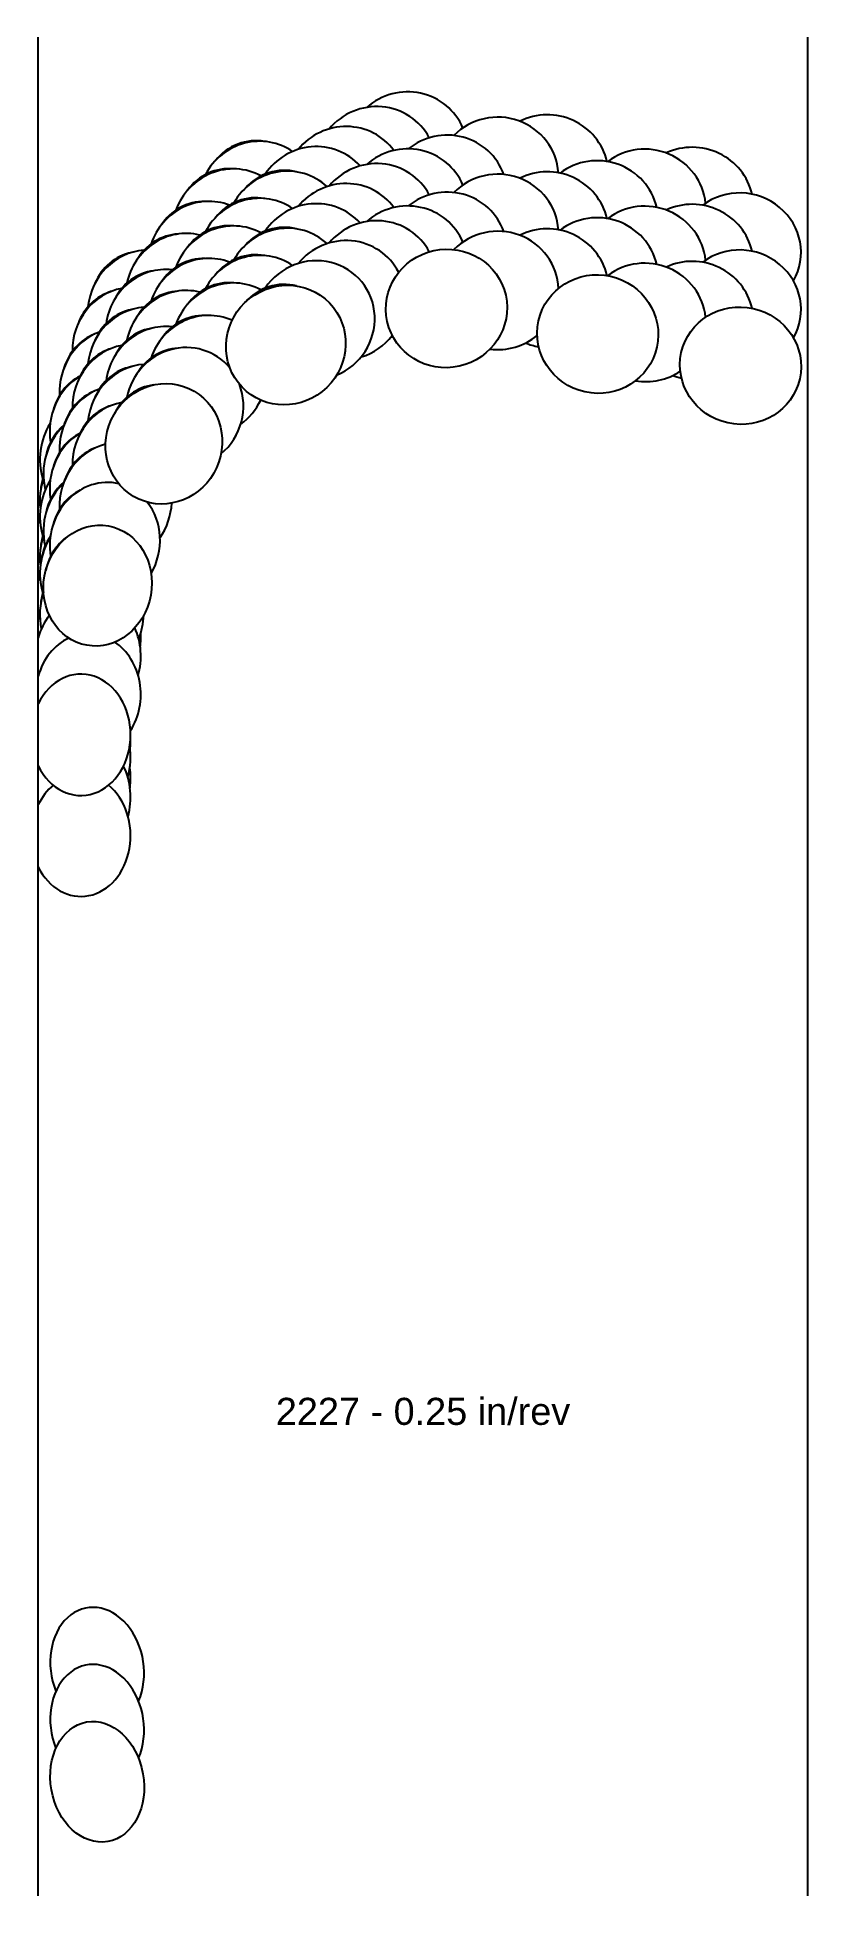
# Model space of a CAD drawing. Header units: inches. Extents: x -3.38 to 0, y -6.99 to 1.15.
import ezdxf
from ezdxf.enums import TextEntityAlignment as Align

# ---------------------------------------------------------------- set-up
doc = ezdxf.new("R2010")
doc.units = ezdxf.units.IN
doc.header["$MEASUREMENT"] = 0
for name, color, linetype, true_color in [('Blade_1', 30, 'Continuous', 0xff7f00), ('Blade_2', 7, 'Continuous', 0xcccc00), ('Blade_3', 7, 'Continuous', 0x00cc00), ('Blade_4', 7, 'Continuous', 0x00cccc), ('Blade_5', 7, 'Continuous', 0x0066cc)]:
    doc.layers.add(name, color=color, linetype=linetype, true_color=true_color)
doc.layers.add('Gage_Line', color=7, linetype='Continuous')
doc.styles.get("Standard").update_dxf_attribs({"font": 'arial.ttf'})

msp = doc.modelspace()

# ---------------------------------------------------------------- linework, layer by layer
at = {"layer": 'Blade_1'}
for centre, major_axis, ratio, start_param, end_param in [((-1.5847, 0.4638), (0.2597, 0.0576), 0.975171, 6.401954, 8.327751), ((-2.2893, 0.3032), (0.1914, 0.1847), 0.972046, 6.338488, 8.150837), ((-2.3072, 0.3571), (0.1728, 0.1345), 0.949565, 0.625422, 1.770907), ((-0.9215, 0.3516), (0.2597, -0.0576), 0.976296, 6.720365, 8.737474), ((-0.2953, 0.2127), (0.2597, -0.0576), 0.965926, 5.986933, 8.738022), ((-1.5847, 0.2138), (0.2597, 0.0576), 0.975171, 6.401954, 8.327751), ((-2.3072, 0.1071), (0.1728, 0.1345), 0.949565, 0.625422, 1.770907), ((-0.9215, 0.1016), (0.2597, -0.0576), 0.976296, 6.720365, 8.737474), ((-2.2893, 0.0532), (0.1914, 0.1847), 0.972046, 6.338488, 8.150837), ((-0.2953, -0.0373), (0.2597, -0.0576), 0.965926, 5.986933, 8.738022), ((-2.8241, -0.1295), (0.1098, 0.2423), 0.95381, 6.584171, 8.161561), ((-2.8578, -0.085), (0.108, 0.1905), 0.926343, 0.601145, 1.631014), ((-2.3072, -0.1429), (0.1728, 0.1345), 0.949565, 0.625422, 1.770907), ((-2.8241, -0.3795), (0.1098, 0.2423), 0.95381, 6.584171, 8.161561), ((-2.8578, -0.335), (0.108, 0.1905), 0.926343, 0.601145, 1.631014), ((-2.8578, -0.585), (0.108, 0.1905), 0.926343, 0.601145, 1.631014), ((-3.1147, -0.7511), (0.0474, 0.2618), 0.889828, 7.160062, 8.321818), ((-3.1599, -0.7209), (0.0485, 0.2136), 0.848617, 0.839188, 1.596393), ((-3.1147, -1.0011), (0.0474, 0.2618), 0.889828, 7.160062, 8.30657), ((-3.1599, -0.9709), (0.0485, 0.2136), 0.848617, 0.839188, 1.596393), ((-3.1599, -1.2209), (0.0485, 0.2136), 0.848617, 0.681348, 1.596393), ((-3.1879, -1.9051), (0, 0.266), 0.819152, 2.109005, 7.315774), ((-3.1165, -5.9944), (-0.0462, 0.262), 0.766045, 3.991316, 8.12258), ((-3.1165, -6.2444), (-0.0462, 0.262), 0.766045, 3.991316, 8.12258)]:
    msp.add_ellipse(centre, major_axis=major_axis, ratio=ratio, start_param=start_param, end_param=end_param, dxfattribs=at)
for centre, major_axis, ratio in [((-1.5847, -0.0362), (0.2597, 0.0576), 0.975171), ((-2.2893, -0.1968), (0.1914, 0.1847), 0.972046), ((-0.9215, -0.1484), (0.2597, -0.0576), 0.976296), ((-0.2953, -0.2873), (0.2597, -0.0576), 0.965926), ((-2.8241, -0.6295), (0.1098, 0.2423), 0.95381), ((-3.1147, -1.2511), (0.0474, 0.2618), 0.889828), ((-3.1165, -6.4944), (-0.0462, 0.262), 0.766045)]:
    msp.add_ellipse(centre, major_axis=major_axis, ratio=ratio, dxfattribs=at)
at = {"layer": 'Blade_2'}
for centre, major_axis, ratio, start_param, end_param in [((-2.1624, 0.4116), (0.2093, 0.1641), 0.972718, 6.34749, 8.175609), ((-2.1624, 0.1616), (0.2093, 0.1641), 0.972718, 6.34749, 8.175609), ((-2.7334, 0.0284), (0.1189, 0.2379), 0.963387, 6.500589, 8.126984), ((-2.7641, 0.0749), (0.1183, 0.1843), 0.938786, 0.589028, 1.627338), ((-2.1624, -0.0884), (0.2093, 0.1641), 0.972718, 4.43275, 8.175609), ((-2.7334, -0.2216), (0.1189, 0.2379), 0.963387, 6.500589, 8.126984), ((-2.7641, -0.1751), (0.1183, 0.1843), 0.938786, 0.589028, 1.627338), ((-2.7334, -0.4716), (0.1189, 0.2379), 0.963387, 5.882678, 8.126984), ((-2.7641, -0.4251), (0.1183, 0.1843), 0.938786, 0.589028, 1.627338), ((-3.0828, -0.5636), (0.0613, 0.2588), 0.904696, 7.004421, 8.290861), ((-3.1262, -0.5303), (0.0612, 0.2103), 0.866147, 0.670053, 1.604309), ((-2.7334, -0.4716), (0.1189, 0.2379), 0.963387, 4.287322, 5.565176), ((-3.0828, -0.8136), (0.0613, 0.2588), 0.904696, 7.004421, 8.290861), ((-3.1262, -0.7803), (0.0612, 0.2103), 0.866147, 0.670053, 1.604309), ((-3.0828, -1.0636), (0.0613, 0.2588), 0.904696, 6.282334, 8.290861), ((-3.1262, -1.0303), (0.0612, 0.2103), 0.866147, 0.670053, 1.604309), ((-3.0828, -1.0636), (0.0613, 0.2588), 0.904696, 4.390464, 5.663976), ((-3.1555, -1.2285), (0, 0.266), 0.866025, 7.458476, 7.545527), ((-3.2064, -1.2225), (0, 0.219), 0.819152, 1.206405, 1.221972), ((-3.1555, -1.4785), (0, 0.266), 0.866025, 7.458476, 7.545527), ((-3.2064, -1.4725), (0, 0.219), 0.819152, 1.206405, 1.221972), ((-3.1555, -1.4785), (0, 0.266), 0.866025, 4.558103, 4.785669), ((-3.1555, -1.7285), (0, 0.266), 0.866025, 6.662475, 7.545527), ((-3.1555, -1.7285), (0, 0.266), 0.866025, 4.073978, 5.754245), ((-3.2064, -1.7225), (0, 0.219), 0.819152, 1.206405, 1.221972), ((-3.1879, -2.0976), (0, 0.266), 0.819152, 4.558103, 4.896894), ((-3.1879, -2.3476), (0, 0.266), 0.819152, 0.588433, 1.032588), ((-3.1879, -2.3476), (0, 0.266), 0.819152, 2.109005, 5.694753)]:
    msp.add_ellipse(centre, major_axis=major_axis, ratio=ratio, start_param=start_param, end_param=end_param, dxfattribs=at)
at = {"layer": 'Blade_3'}
for centre, major_axis, ratio, start_param, end_param in [((-1.3597, 0.5427), (0.2658, 0.0093), 0.975814, 6.307847, 8.627025), ((-2.0309, 0.5003), (0.2254, 0.1413), 0.973366, 6.350419, 8.188755), ((-0.7127, 0.4025), (0.2597, -0.0576), 0.97437, 6.59446, 8.737227), ((-1.3597, 0.2927), (0.2658, 0.0093), 0.975814, 6.307847, 8.627025), ((-2.0309, 0.2503), (0.2254, 0.1413), 0.973366, 6.350419, 8.188755), ((-2.6338, 0.1693), (0.1336, 0.23), 0.968083, 6.438854, 8.065563), ((-2.6615, 0.2179), (0.1311, 0.1754), 0.94492, 0.583951, 1.650575), ((-0.7127, 0.1525), (0.2597, -0.0576), 0.97437, 6.59446, 8.737227), ((-2.0309, 0.0003), (0.2254, 0.1413), 0.973366, 6.193855, 8.188755), ((-1.3597, 0.0427), (0.2658, 0.0093), 0.975814, 6.279888, 8.627025), ((-2.6338, -0.0807), (0.1336, 0.23), 0.968083, 6.438854, 8.065563), ((-2.6615, -0.0321), (0.1311, 0.1754), 0.94492, 0.583951, 1.650575), ((-0.7127, -0.0975), (0.2597, -0.0576), 0.97437, 6.59446, 8.737227), ((-2.6338, -0.3307), (0.1336, 0.23), 0.968083, 6.391117, 8.065563), ((-2.6615, -0.2821), (0.1311, 0.1754), 0.94492, 0.583951, 1.650575), ((-3.0355, -0.3888), (0.0748, 0.2553), 0.918549, 6.886282, 8.219866), ((-3.0769, -0.3524), (0.0736, 0.2063), 0.882709, 0.64734, 1.619453), ((-2.0309, 0.0003), (0.2254, 0.1413), 0.973366, 4.43996, 5.074994), ((-1.3597, 0.0427), (0.2658, 0.0093), 0.975814, 4.549697, 5.384482), ((-0.7127, -0.0975), (0.2597, -0.0576), 0.97437, 4.763035, 5.540357), ((-3.0355, -0.6388), (0.0748, 0.2553), 0.918549, 6.886282, 8.219866), ((-3.0769, -0.6024), (0.0736, 0.2063), 0.882709, 0.64734, 1.637298), ((-2.6338, -0.3307), (0.1336, 0.23), 0.968083, 4.281019, 4.80696), ((-3.0355, -0.8888), (0.0748, 0.2553), 0.918549, 6.772977, 8.219866), ((-3.0769, -0.8524), (0.0736, 0.2063), 0.882709, 0.64734, 1.637298), ((-3.0355, -0.8888), (0.0748, 0.2553), 0.918549, 4.36192, 4.972267), ((-3.1555, -1.0603), (0, 0.266), 0.866025, 7.453494, 7.545527), ((-3.1555, -1.0603), (0, 0.266), 0.866025, 8.162437, 8.176086), ((-3.1555, -1.3103), (0, 0.266), 0.866025, 7.453494, 7.545527), ((-3.1555, -1.5603), (0, 0.266), 0.866025, 7.117714, 7.545527), ((-3.1555, -1.3103), (0, 0.266), 0.866025, 8.162437, 8.176086), ((-3.1555, -1.5603), (0, 0.266), 0.866025, 4.390616, 5.196813), ((-3.1555, -1.5603), (0, 0.266), 0.866025, 8.162437, 8.176086), ((-3.1879, -1.9294), (0, 0.266), 0.819152, 4.579206, 4.758042), ((-3.1879, -2.1794), (0, 0.266), 0.819152, 1.029133, 1.032588), ((-3.1879, -2.1794), (0, 0.266), 0.819152, 4.390616, 5.254052)]:
    msp.add_ellipse(centre, major_axis=major_axis, ratio=ratio, start_param=start_param, end_param=end_param, dxfattribs=at)
at = {"layer": 'Blade_4'}
for centre, major_axis, ratio, start_param, end_param in [((-1.896, 0.5882), (0.2392, 0.1163), 0.973979, 6.315226, 8.289013), ((-1.1404, 0.5529), (0.2627, -0.0416), 0.97621, 6.658167, 8.484964), ((-0.504, 0.4118), (0.2597, -0.0576), 0.970296, 6.713642, 8.522861), ((-2.526, 0.3119), (0.1514, 0.2187), 0.970673, 6.38858, 8.123784), ((-2.5505, 0.3625), (0.145, 0.1641), 0.948224, 0.591801, 1.679625), ((-1.896, 0.3382), (0.2392, 0.1163), 0.973979, 6.315226, 8.289013), ((-1.1404, 0.3029), (0.2627, -0.0416), 0.97621, 6.658167, 8.484964), ((-0.504, 0.1618), (0.2597, -0.0576), 0.970296, 6.713642, 8.522861), ((-2.526, 0.0619), (0.1514, 0.2187), 0.970673, 6.38858, 8.123784), ((-2.5505, 0.1125), (0.145, 0.1641), 0.948224, 0.591801, 1.679625), ((-1.896, 0.0882), (0.2392, 0.1163), 0.973979, 6.315226, 8.289013), ((-1.1404, 0.0529), (0.2627, -0.0416), 0.97621, 6.658167, 8.484964), ((-0.504, -0.0882), (0.2597, -0.0576), 0.970296, 6.713642, 8.522861), ((-2.526, -0.1881), (0.1514, 0.2187), 0.970673, 6.38858, 8.123784), ((-2.5505, -0.1375), (0.145, 0.1641), 0.948224, 0.591801, 1.679625), ((-2.9757, -0.2082), (0.0875, 0.2512), 0.931368, 6.772526, 8.228552), ((-3.0148, -0.169), (0.0856, 0.2016), 0.898279, 0.636229, 1.624912), ((-1.896, 0.0882), (0.2392, 0.1163), 0.973979, 4.528937, 4.562088), ((-2.9757, -0.4582), (0.0875, 0.2512), 0.931368, 6.772526, 8.228552), ((-3.0148, -0.419), (0.0856, 0.2016), 0.898279, 0.636229, 1.624912), ((-1.1404, 0.0529), (0.2627, -0.0416), 0.97621, 4.489058, 4.714078), ((-0.504, -0.0882), (0.2597, -0.0576), 0.970296, 4.581612, 4.734535), ((-2.9757, -0.7082), (0.0875, 0.2512), 0.931368, 6.772526, 8.228552), ((-3.0148, -0.669), (0.0856, 0.2016), 0.898279, 0.636229, 1.624912), ((-3.1399, -0.8725), (0.018, 0.2654), 0.85713, 7.553832, 8.074087), ((-3.1877, -0.849), (0.0224, 0.2179), 0.810738, 1.303405, 1.556009), ((-3.1399, -1.1225), (0.018, 0.2654), 0.85713, 7.553832, 8.074087), ((-3.1877, -1.099), (0.0224, 0.2179), 0.810738, 1.303405, 1.556009), ((-3.1399, -1.3725), (0.018, 0.2654), 0.85713, 7.553832, 8.173783), ((-3.1877, -1.349), (0.0224, 0.2179), 0.810738, 1.303405, 1.556009), ((-3.1399, -1.3725), (0.018, 0.2654), 0.85713, 4.337658, 4.741557), ((-3.1879, -2), (0, 0.266), 0.819152, 4.368517, 4.891776)]:
    msp.add_ellipse(centre, major_axis=major_axis, ratio=ratio, start_param=start_param, end_param=end_param, dxfattribs=at)
at = {"layer": 'Blade_5'}
for centre, major_axis, ratio, start_param, end_param in [((-1.7588, 0.6529), (0.2506, 0.0893), 0.974544, 6.334482, 8.2423), ((-2.4109, 0.4337), (0.172, 0.2029), 0.97136, 6.382399, 8.080691), ((-2.4321, 0.4861), (0.1595, 0.1501), 0.948895, 0.604585, 1.724082), ((-1.7588, 0.4029), (0.2506, 0.0893), 0.974544, 6.334482, 8.2423), ((-2.4109, 0.1837), (0.172, 0.2029), 0.97136, 6.382399, 8.080691), ((-2.4321, 0.2361), (0.1595, 0.1501), 0.948895, 0.604585, 1.724082), ((-1.7588, 0.1529), (0.2506, 0.0893), 0.974544, 6.334482, 8.2423), ((-2.9051, -0.0446), (0.0992, 0.2468), 0.943129, 6.712177, 8.158065), ((-2.9416, -0.0026), (0.0971, 0.1963), 0.912832, 0.618388, 1.628878), ((-2.4109, -0.0663), (0.172, 0.2029), 0.97136, 6.382399, 8.080691), ((-2.4321, -0.0139), (0.1595, 0.1501), 0.948895, 0.604585, 1.724082), ((-2.9051, -0.2946), (0.0992, 0.2468), 0.943129, 6.712177, 8.158065), ((-2.9416, -0.2526), (0.0971, 0.1963), 0.912832, 0.618388, 1.628878), ((-2.9051, -0.5446), (0.0992, 0.2468), 0.943129, 6.712177, 8.158065), ((-2.9416, -0.5026), (0.0971, 0.1963), 0.912832, 0.618388, 1.628878), ((-3.1347, -0.6904), (0.0329, 0.264), 0.873967, 7.364085, 8.323429), ((-3.1347, -0.9404), (0.0329, 0.264), 0.873967, 7.364085, 8.323429), ((-3.1347, -1.1904), (0.0329, 0.264), 0.873967, 7.364085, 8.323429), ((-3.1814, -1.1636), (0.0355, 0.2161), 0.83014, 1.071946, 1.581971)]:
    msp.add_ellipse(centre, major_axis=major_axis, ratio=ratio, start_param=start_param, end_param=end_param, dxfattribs=at)
at = {"layer": 'Gage_Line'}
for p, q in [((-3.375, -6.9944), (-3.375, 1.1529)), ((0, -6.9944), (0, 1.1529))]:
    msp.add_line(p, q, dxfattribs=at)

# ---------------------------------------------------------------- texts
msp.add_text('2227 - 0.25 in/rev', height=0.11875).set_placement((-1.6875, -4.8708), align=Align.MIDDLE_CENTER)

doc.saveas('drawing.dxf')
